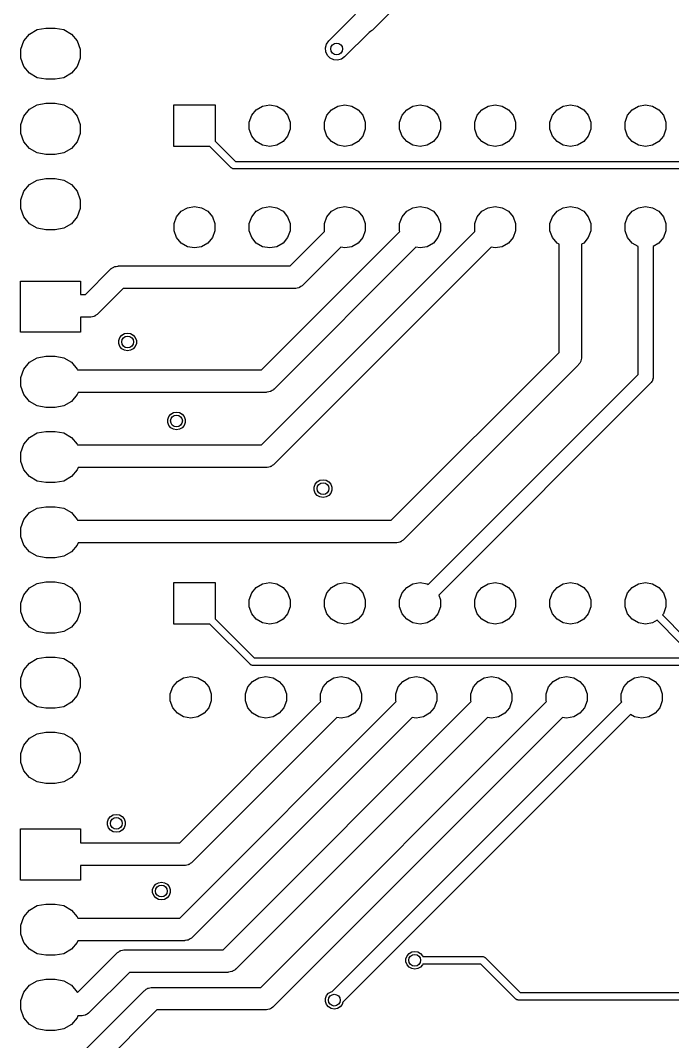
# Model space of a CAD drawing. Extents: x 10 to 287, y -200 to -10.
# Drawn here: x 82.48 to 104.52, y -89.92 to -55.44 of the extents above; entities that cross this region are included whole.
import ezdxf

# ---------------------------------------------------------------- set-up
doc = ezdxf.new("R2010")
doc.units = 0
doc.header["$MEASUREMENT"] = 0
doc.layers.add('BLACK', color=7, linetype='CONTINUOUS')

msp = doc.modelspace()

# ---------------------------------------------------------------- linework, layer by layer
at = {"layer": 'Black'}
for p, q in [((103.258, -46.8873), (94.3764, -55.7684)), ((92.9006, -56.1306), (93.8016, -55.2296)), ((82.7886, -55.8984), (83.0483, -55.7485)), ((83.0483, -55.7485), (83.3437, -55.6964)), ((83.3437, -55.6964), (83.6563, -55.6964)), ((83.6563, -55.6964), (83.9517, -55.7485)), ((83.9517, -55.7485), (84.2114, -55.8984)), ((94.2632, -55.8456), (93.4394, -56.6694)), ((94.268, -55.8443), (94.2632, -55.8456)), ((94.3088, -55.8158), (94.268, -55.8443)), ((94.3519, -55.7909), (94.3088, -55.8158)), ((94.3627, -55.778), (94.3519, -55.7909)), ((94.3764, -55.7684), (94.3627, -55.778)), ((82.4932, -56.41), (82.5958, -56.1282)), ((82.5958, -56.1282), (82.7886, -55.8984)), ((84.2114, -55.8984), (84.4042, -56.1282)), ((84.4042, -56.1282), (84.5068, -56.41)), ((92.8247, -56.239), (92.9006, -56.1306)), ((82.4932, -56.71), (82.4932, -56.41)), ((84.5068, -56.41), (84.5068, -56.71)), ((92.7904, -56.3668), (92.8247, -56.239)), ((92.802, -56.4986), (92.7904, -56.3668)), ((92.8579, -56.6185), (92.802, -56.4986)), ((82.5958, -56.9918), (82.4932, -56.71)), ((84.5068, -56.71), (84.4042, -56.9918)), ((92.9515, -56.7121), (92.8579, -56.6185)), ((93.0714, -56.768), (92.9515, -56.7121)), ((93.2032, -56.7796), (93.0714, -56.768)), ((93.331, -56.7453), (93.2032, -56.7796)), ((93.4394, -56.6694), (93.331, -56.7453)), ((82.7886, -57.2216), (82.5958, -56.9918)), ((83.0483, -57.3715), (82.7886, -57.2216)), ((84.2114, -57.2216), (83.9517, -57.3715)), ((84.4042, -56.9918), (84.2114, -57.2216)), ((83.3437, -57.4236), (83.0483, -57.3715)), ((83.6563, -57.4236), (83.3437, -57.4236)), ((83.9517, -57.3715), (83.6563, -57.4236)), ((83.0483, -58.2885), (83.3437, -58.2364)), ((83.3437, -58.2364), (83.6563, -58.2364)), ((83.6563, -58.2364), (83.9517, -58.2885)), ((82.5958, -58.6682), (82.7886, -58.4384)), ((82.7886, -58.4384), (83.0483, -58.2885)), ((83.9517, -58.2885), (84.2114, -58.4384)), ((84.2114, -58.4384), (84.4042, -58.6682)), ((87.6681, -59.69), (87.6681, -58.293)), ((87.6681, -58.293), (89.0651, -58.293)), ((89.0651, -58.293), (89.0651, -59.5104)), ((90.2994, -58.6409), (90.4559, -58.4544)), ((90.4559, -58.4544), (90.6668, -58.3326)), ((90.6668, -58.3326), (90.9066, -58.2903)), ((90.9066, -58.2903), (91.1464, -58.3326)), ((91.1464, -58.3326), (91.3573, -58.4544)), ((91.3573, -58.4544), (91.5138, -58.6409)), ((92.8394, -58.6409), (92.9959, -58.4544)), ((92.9959, -58.4544), (93.2068, -58.3326)), ((93.2068, -58.3326), (93.4466, -58.2903)), ((93.4466, -58.2903), (93.6864, -58.3326)), ((93.6864, -58.3326), (93.8973, -58.4544)), ((93.8973, -58.4544), (94.0538, -58.6409)), ((95.3794, -58.6409), (95.5359, -58.4544)), ((95.5359, -58.4544), (95.7468, -58.3326)), ((95.7468, -58.3326), (95.9866, -58.2903)), ((95.9866, -58.2903), (96.2264, -58.3326)), ((96.2264, -58.3326), (96.4373, -58.4544)), ((96.4373, -58.4544), (96.5938, -58.6409)), ((97.9194, -58.6409), (98.0759, -58.4544)), ((98.0759, -58.4544), (98.2868, -58.3326)), ((98.2868, -58.3326), (98.5266, -58.2903)), ((98.5266, -58.2903), (98.7664, -58.3326)), ((98.7664, -58.3326), (98.9773, -58.4544)), ((98.9773, -58.4544), (99.1338, -58.6409)), ((100.459, -58.6409), (100.616, -58.4544)), ((100.616, -58.4544), (100.827, -58.3326)), ((100.827, -58.3326), (101.067, -58.2903)), ((101.067, -58.2903), (101.306, -58.3326)), ((101.306, -58.3326), (101.517, -58.4544)), ((101.517, -58.4544), (101.674, -58.6409)), ((102.999, -58.6409), (103.156, -58.4544)), ((103.156, -58.4544), (103.367, -58.3326)), ((103.367, -58.3326), (103.607, -58.2903)), ((103.607, -58.2903), (103.846, -58.3326)), ((103.846, -58.3326), (104.057, -58.4544)), ((104.057, -58.4544), (104.214, -58.6409)), ((82.4932, -58.95), (82.5958, -58.6682)), ((82.4932, -59.25), (82.4932, -58.95)), ((84.4042, -58.6682), (84.5068, -58.95)), ((84.5068, -58.95), (84.5068, -59.25)), ((90.2161, -58.8697), (90.2994, -58.6409)), ((90.2161, -59.1133), (90.2161, -58.8697)), ((91.5138, -58.6409), (91.5971, -58.8697)), ((91.5971, -58.8697), (91.5971, -59.1133)), ((92.7561, -58.8697), (92.8394, -58.6409)), ((92.7561, -59.1133), (92.7561, -58.8697)), ((94.0538, -58.6409), (94.1371, -58.8697)), ((94.1371, -58.8697), (94.1371, -59.1133)), ((95.2961, -58.8697), (95.3794, -58.6409)), ((95.2961, -59.1133), (95.2961, -58.8697)), ((96.5938, -58.6409), (96.6771, -58.8697)), ((96.6771, -58.8697), (96.6771, -59.1133)), ((97.8361, -58.8697), (97.9194, -58.6409)), ((97.8361, -59.1133), (97.8361, -58.8697)), ((99.1338, -58.6409), (99.2171, -58.8697)), ((99.2171, -58.8697), (99.2171, -59.1133)), ((100.376, -58.8697), (100.459, -58.6409)), ((100.376, -59.1133), (100.376, -58.8697)), ((101.674, -58.6409), (101.757, -58.8697)), ((101.757, -58.8697), (101.757, -59.1133)), ((102.916, -58.8697), (102.999, -58.6409)), ((102.916, -59.1133), (102.916, -58.8697)), ((104.214, -58.6409), (104.297, -58.8697)), ((104.297, -58.8697), (104.297, -59.1133)), ((82.5958, -59.5318), (82.4932, -59.25)), ((84.5068, -59.25), (84.4042, -59.5318)), ((90.2994, -59.3421), (90.2161, -59.1133)), ((91.5971, -59.1133), (91.5138, -59.3421)), ((92.8394, -59.3421), (92.7561, -59.1133)), ((94.1371, -59.1133), (94.0538, -59.3421)), ((95.3794, -59.3421), (95.2961, -59.1133)), ((96.6771, -59.1133), (96.5938, -59.3421)), ((97.9194, -59.3421), (97.8361, -59.1133)), ((99.2171, -59.1133), (99.1338, -59.3421)), ((100.459, -59.3421), (100.376, -59.1133)), ((101.757, -59.1133), (101.674, -59.3421)), ((102.999, -59.3421), (102.916, -59.1133)), ((104.297, -59.1133), (104.214, -59.3421)), ((82.7886, -59.7616), (82.5958, -59.5318)), ((84.4042, -59.5318), (84.2114, -59.7616)), ((89.0651, -59.5104), (89.7527, -60.198)), ((90.4559, -59.5286), (90.2994, -59.3421)), ((90.6668, -59.6504), (90.4559, -59.5286)), ((90.9066, -59.6927), (90.6668, -59.6504)), ((91.1464, -59.6504), (90.9066, -59.6927)), ((91.3573, -59.5286), (91.1464, -59.6504)), ((91.5138, -59.3421), (91.3573, -59.5286)), ((92.9959, -59.5286), (92.8394, -59.3421)), ((93.2068, -59.6504), (92.9959, -59.5286)), ((93.4466, -59.6927), (93.2068, -59.6504)), ((93.6864, -59.6504), (93.4466, -59.6927)), ((93.8973, -59.5286), (93.6864, -59.6504)), ((94.0538, -59.3421), (93.8973, -59.5286)), ((95.5359, -59.5286), (95.3794, -59.3421)), ((95.7468, -59.6504), (95.5359, -59.5286)), ((95.9866, -59.6927), (95.7468, -59.6504)), ((96.2264, -59.6504), (95.9866, -59.6927)), ((96.4373, -59.5286), (96.2264, -59.6504)), ((96.5938, -59.3421), (96.4373, -59.5286)), ((98.0759, -59.5286), (97.9194, -59.3421)), ((98.2868, -59.6504), (98.0759, -59.5286)), ((98.5266, -59.6927), (98.2868, -59.6504)), ((98.7664, -59.6504), (98.5266, -59.6927)), ((98.9773, -59.5286), (98.7664, -59.6504)), ((99.1338, -59.3421), (98.9773, -59.5286)), ((100.616, -59.5286), (100.459, -59.3421)), ((100.827, -59.6504), (100.616, -59.5286)), ((101.067, -59.6927), (100.827, -59.6504)), ((101.306, -59.6504), (101.067, -59.6927)), ((101.517, -59.5286), (101.306, -59.6504)), ((101.674, -59.3421), (101.517, -59.5286)), ((103.156, -59.5286), (102.999, -59.3421)), ((103.367, -59.6504), (103.156, -59.5286)), ((103.607, -59.6927), (103.367, -59.6504)), ((103.846, -59.6504), (103.607, -59.6927)), ((104.057, -59.5286), (103.846, -59.6504)), ((104.214, -59.3421), (104.057, -59.5286)), ((83.0483, -59.9115), (82.7886, -59.7616)), ((83.3437, -59.9636), (83.0483, -59.9115)), ((83.6563, -59.9636), (83.3437, -59.9636)), ((83.9517, -59.9115), (83.6563, -59.9636)), ((84.2114, -59.7616), (83.9517, -59.9115)), ((88.8855, -59.69), (87.6681, -59.69)), ((89.6103, -60.4148), (88.8855, -59.69)), ((89.7527, -60.198), (107.315, -60.198)), ((89.6149, -60.418), (89.6103, -60.4148)), ((89.6185, -60.4223), (89.6149, -60.418)), ((89.6328, -60.4306), (89.6185, -60.4223)), ((89.6464, -60.4401), (89.6328, -60.4306)), ((89.6518, -60.4415), (89.6464, -60.4401)), ((89.6567, -60.4443), (89.6518, -60.4415)), ((89.673, -60.4472), (89.6567, -60.4443)), ((89.689, -60.4515), (89.673, -60.4472)), ((89.6946, -60.451), (89.689, -60.4515)), ((89.7001, -60.452), (89.6946, -60.451)), ((107.262, -60.452), (89.7001, -60.452)), ((82.5958, -61.2082), (82.7886, -60.9784)), ((82.7886, -60.9784), (83.0483, -60.8285)), ((83.0483, -60.8285), (83.3437, -60.7764)), ((83.3437, -60.7764), (83.6563, -60.7764)), ((83.6563, -60.7764), (83.9517, -60.8285)), ((83.9517, -60.8285), (84.2114, -60.9784)), ((84.2114, -60.9784), (84.4042, -61.2082)), ((82.4932, -61.49), (82.5958, -61.2082)), ((84.4042, -61.2082), (84.5068, -61.49)), ((82.4932, -61.79), (82.4932, -61.49)), ((84.5068, -61.49), (84.5068, -61.79)), ((88.1268, -61.7616), (88.3666, -61.7193)), ((88.3666, -61.7193), (88.6064, -61.7616)), ((90.6668, -61.7616), (90.9066, -61.7193)), ((90.9066, -61.7193), (91.1464, -61.7616)), ((93.2068, -61.7616), (93.4466, -61.7193)), ((93.4466, -61.7193), (93.6864, -61.7616)), ((95.7468, -61.7616), (95.9866, -61.7193)), ((95.9866, -61.7193), (96.2264, -61.7616)), ((98.2868, -61.7616), (98.5266, -61.7193)), ((98.5266, -61.7193), (98.7664, -61.7616)), ((100.827, -61.7616), (101.067, -61.7193)), ((101.067, -61.7193), (101.306, -61.7616)), ((103.367, -61.7616), (103.607, -61.7193)), ((103.607, -61.7193), (103.846, -61.7616)), ((82.5958, -62.0718), (82.4932, -61.79)), ((84.5068, -61.79), (84.4042, -62.0718)), ((87.7594, -62.0699), (87.9159, -61.8834)), ((87.9159, -61.8834), (88.1268, -61.7616)), ((88.6064, -61.7616), (88.8173, -61.8834)), ((88.8173, -61.8834), (88.9738, -62.0699)), ((90.2994, -62.0699), (90.4559, -61.8834)), ((90.4559, -61.8834), (90.6668, -61.7616)), ((91.1464, -61.7616), (91.3573, -61.8834)), ((91.3573, -61.8834), (91.5138, -62.0699)), ((92.8394, -62.0699), (92.9959, -61.8834)), ((92.9959, -61.8834), (93.2068, -61.7616)), ((93.6864, -61.7616), (93.8973, -61.8834)), ((93.8973, -61.8834), (94.0538, -62.0699)), ((95.3794, -62.0699), (95.5359, -61.8834)), ((95.5359, -61.8834), (95.7468, -61.7616)), ((96.2264, -61.7616), (96.4373, -61.8834)), ((96.4373, -61.8834), (96.5938, -62.0699)), ((97.9194, -62.0699), (98.0759, -61.8834)), ((98.0759, -61.8834), (98.2868, -61.7616)), ((98.7664, -61.7616), (98.9773, -61.8834)), ((98.9773, -61.8834), (99.1338, -62.0699)), ((100.459, -62.0699), (100.616, -61.8834)), ((100.616, -61.8834), (100.827, -61.7616)), ((101.306, -61.7616), (101.517, -61.8834)), ((101.517, -61.8834), (101.674, -62.0699)), ((102.999, -62.0699), (103.156, -61.8834)), ((103.156, -61.8834), (103.367, -61.7616)), ((103.846, -61.7616), (104.057, -61.8834)), ((104.057, -61.8834), (104.214, -62.0699)), ((82.7886, -62.3016), (82.5958, -62.0718)), ((83.0483, -62.4515), (82.7886, -62.3016)), ((84.2114, -62.3016), (83.9517, -62.4515)), ((84.4042, -62.0718), (84.2114, -62.3016)), ((87.6761, -62.2987), (87.7594, -62.0699)), ((87.6761, -62.5423), (87.6761, -62.2987)), ((88.9738, -62.0699), (89.0571, -62.2987)), ((89.0571, -62.2987), (89.0571, -62.5423)), ((90.2161, -62.2987), (90.2994, -62.0699)), ((90.2161, -62.5423), (90.2161, -62.2987)), ((91.5138, -62.0699), (91.5971, -62.2987)), ((91.5971, -62.2987), (91.5971, -62.5423)), ((92.7561, -62.2987), (92.8394, -62.0699)), ((92.7561, -62.5423), (92.7561, -62.2987)), ((94.0538, -62.0699), (94.1371, -62.2987)), ((94.1371, -62.2987), (94.1371, -62.5423)), ((95.2961, -62.2987), (95.3794, -62.0699)), ((95.2961, -62.5423), (95.2961, -62.2987)), ((96.5938, -62.0699), (96.6771, -62.2987)), ((96.6771, -62.2987), (96.6771, -62.5423)), ((97.8361, -62.2987), (97.9194, -62.0699)), ((97.8361, -62.5423), (97.8361, -62.2987)), ((99.1338, -62.0699), (99.2171, -62.2987)), ((99.2171, -62.2987), (99.2171, -62.5423)), ((100.376, -62.2987), (100.459, -62.0699)), ((100.376, -62.5423), (100.376, -62.2987)), ((101.674, -62.0699), (101.757, -62.2987)), ((101.757, -62.2987), (101.757, -62.5423)), ((102.916, -62.2987), (102.999, -62.0699)), ((102.916, -62.5423), (102.916, -62.2987)), ((104.214, -62.0699), (104.297, -62.2987)), ((104.297, -62.2987), (104.297, -62.5423)), ((83.3437, -62.5036), (83.0483, -62.4515)), ((83.6563, -62.5036), (83.3437, -62.5036)), ((83.9517, -62.4515), (83.6563, -62.5036)), ((87.7594, -62.7711), (87.6761, -62.5423)), ((89.0571, -62.5423), (88.9738, -62.7711)), ((90.2994, -62.7711), (90.2161, -62.5423)), ((90.6345, -69.7738), (97.8441, -62.5642)), ((90.6345, -67.2338), (95.3041, -62.5642)), ((91.5971, -62.5423), (91.5138, -62.7711)), ((91.5997, -63.7286), (92.7641, -62.5642)), ((92.7641, -62.5642), (92.7561, -62.5423)), ((94.1371, -62.5423), (94.0538, -62.7711)), ((95.3041, -62.5642), (95.2961, -62.5423)), ((96.6771, -62.5423), (96.5938, -62.7711)), ((97.8441, -62.5642), (97.8361, -62.5423)), ((99.2171, -62.5423), (99.1338, -62.7711)), ((100.459, -62.7711), (100.376, -62.5423)), ((101.757, -62.5423), (101.674, -62.7711)), ((102.999, -62.7711), (102.916, -62.5423)), ((104.297, -62.5423), (104.214, -62.7711)), ((87.9159, -62.9576), (87.7594, -62.7711)), ((88.1268, -63.0794), (87.9159, -62.9576)), ((88.3666, -63.1217), (88.1268, -63.0794)), ((88.6064, -63.0794), (88.3666, -63.1217)), ((88.8173, -62.9576), (88.6064, -63.0794)), ((88.9738, -62.7711), (88.8173, -62.9576)), ((90.4559, -62.9576), (90.2994, -62.7711)), ((90.6668, -63.0794), (90.4559, -62.9576)), ((90.9066, -63.1217), (90.6668, -63.0794)), ((91.1464, -63.0794), (90.9066, -63.1217)), ((98.3886, -63.0973), (91.0617, -70.4242)), ((95.8486, -63.0973), (91.0617, -67.8842)), ((91.3573, -62.9576), (91.1464, -63.0794)), ((91.5138, -62.7711), (91.3573, -62.9576)), ((93.3086, -63.0973), (92.0269, -64.379)), ((93.4466, -63.1217), (93.3086, -63.0973)), ((93.6864, -63.0794), (93.4466, -63.1217)), ((93.8973, -62.9576), (93.6864, -63.0794)), ((94.0538, -62.7711), (93.8973, -62.9576)), ((95.9866, -63.1217), (95.8486, -63.0973)), ((96.2264, -63.0794), (95.9866, -63.1217)), ((96.4373, -62.9576), (96.2264, -63.0794)), ((96.5938, -62.7711), (96.4373, -62.9576)), ((98.5266, -63.1217), (98.3886, -63.0973)), ((98.7664, -63.0794), (98.5266, -63.1217)), ((98.9773, -62.9576), (98.7664, -63.0794)), ((99.1338, -62.7711), (98.9773, -62.9576)), ((100.616, -62.9576), (100.459, -62.7711)), ((100.686, -62.9979), (100.616, -62.9576)), ((100.686, -66.6456), (100.686, -62.9979)), ((101.517, -62.9576), (101.448, -62.9979)), ((101.448, -62.9979), (101.448, -66.8034)), ((101.674, -62.7711), (101.517, -62.9576)), ((103.156, -62.9576), (102.999, -62.7711)), ((103.353, -63.0712), (103.156, -62.9576)), ((103.353, -67.3953), (103.353, -63.0712)), ((104.057, -62.9576), (103.861, -63.0712)), ((103.861, -63.0712), (103.861, -67.5005)), ((104.214, -62.7711), (104.057, -62.9576)), ((85.5994, -63.7928), (85.6402, -63.7643)), ((85.6402, -63.7643), (85.6564, -63.76)), ((85.6564, -63.76), (85.6709, -63.7516)), ((85.6709, -63.7516), (85.7199, -63.7429)), ((85.7199, -63.7429), (85.768, -63.73)), ((85.768, -63.73), (85.7847, -63.7315)), ((85.7847, -63.7315), (85.8012, -63.7286)), ((85.8012, -63.7286), (91.5997, -63.7286)), ((84.6782, -64.6938), (85.5318, -63.8402)), ((85.5318, -63.8402), (85.5455, -63.8306)), ((85.5455, -63.8306), (85.5563, -63.8177)), ((85.5563, -63.8177), (85.5994, -63.7928)), ((82.484, -65.9636), (82.484, -64.2364)), ((82.484, -64.2364), (84.516, -64.2364)), ((84.516, -64.2364), (84.516, -64.6938)), ((91.8388, -64.4763), (91.7907, -64.4891)), ((91.8878, -64.4676), (91.8388, -64.4763)), ((91.9023, -64.4592), (91.8878, -64.4676)), ((91.9185, -64.4549), (91.9023, -64.4592)), ((91.9593, -64.4264), (91.9185, -64.4549)), ((92.0024, -64.4015), (91.9593, -64.4264)), ((92.0132, -64.3886), (92.0024, -64.4015)), ((92.0269, -64.379), (92.0132, -64.3886)), ((84.516, -64.6938), (84.6782, -64.6938)), ((85.959, -64.4906), (85.1054, -65.3442)), ((91.7575, -64.4906), (85.959, -64.4906)), ((91.774, -64.4877), (91.7575, -64.4906)), ((91.7907, -64.4891), (91.774, -64.4877)), ((84.836, -65.4558), (84.516, -65.4558)), ((84.516, -65.4558), (84.516, -65.9636)), ((84.8525, -65.4529), (84.836, -65.4558)), ((84.8692, -65.4543), (84.8525, -65.4529)), ((84.9173, -65.4415), (84.8692, -65.4543)), ((84.9663, -65.4328), (84.9173, -65.4415)), ((84.9808, -65.4244), (84.9663, -65.4328)), ((84.997, -65.4201), (84.9808, -65.4244)), ((85.0378, -65.3916), (84.997, -65.4201)), ((85.0809, -65.3667), (85.0378, -65.3916)), ((85.0917, -65.3538), (85.0809, -65.3667)), ((85.1054, -65.3442), (85.0917, -65.3538)), ((84.516, -65.9636), (82.484, -65.9636)), ((85.8097, -66.2418), (85.8454, -66.1436)), ((85.8454, -66.1436), (85.9126, -66.0635)), ((85.9126, -66.0635), (86.0031, -66.0113)), ((86.0031, -66.0113), (86.106, -65.9931)), ((86.106, -65.9931), (86.2089, -66.0113)), ((86.2089, -66.0113), (86.2994, -66.0635)), ((86.2994, -66.0635), (86.3666, -66.1436)), ((86.3666, -66.1436), (86.4023, -66.2418)), ((85.8097, -66.3462), (85.8097, -66.2418)), ((85.8454, -66.4444), (85.8097, -66.3462)), ((85.9126, -66.5245), (85.8454, -66.4444)), ((86.0031, -66.5767), (85.9126, -66.5245)), ((86.2994, -66.5245), (86.2089, -66.5767)), ((86.3666, -66.4444), (86.2994, -66.5245)), ((86.4023, -66.3462), (86.3666, -66.4444)), ((86.4023, -66.2418), (86.4023, -66.3462)), ((82.7886, -66.9784), (83.0483, -66.8285)), ((83.0483, -66.8285), (83.3437, -66.7764)), ((83.3437, -66.7764), (83.6563, -66.7764)), ((83.6563, -66.7764), (83.9517, -66.8285)), ((83.9517, -66.8285), (84.2114, -66.9784)), ((86.106, -66.5949), (86.0031, -66.5767)), ((86.2089, -66.5767), (86.106, -66.5949)), ((95.0174, -72.3138), (100.686, -66.6456)), ((101.433, -66.8847), (101.425, -66.9337)), ((101.446, -66.8366), (101.433, -66.8847)), ((101.448, -66.8034), (101.445, -66.8199)), ((101.445, -66.8199), (101.446, -66.8366)), ((82.4932, -67.49), (82.5958, -67.2082)), ((82.5958, -67.2082), (82.7886, -66.9784)), ((84.2114, -66.9784), (84.4042, -67.2082)), ((84.4042, -67.2082), (84.4135, -67.2338)), ((84.4135, -67.2338), (90.6345, -67.2338)), ((101.336, -67.0728), (95.4446, -72.9642)), ((101.346, -67.0591), (101.336, -67.0728)), ((101.358, -67.0483), (101.346, -67.0591)), ((101.383, -67.0052), (101.358, -67.0483)), ((101.412, -66.9644), (101.383, -67.0052)), ((101.416, -66.9482), (101.412, -66.9644)), ((101.425, -66.9337), (101.416, -66.9482)), ((82.4932, -67.79), (82.4932, -67.49)), ((96.2644, -74.4835), (103.353, -67.3953)), ((103.851, -67.5547), (103.845, -67.5874)), ((103.86, -67.5226), (103.851, -67.5547)), ((103.861, -67.5005), (103.859, -67.5115)), ((103.859, -67.5115), (103.86, -67.5226)), ((82.5958, -68.0718), (82.4932, -67.79)), ((91.0372, -67.9067), (90.9941, -67.9316)), ((91.048, -67.8938), (91.0372, -67.9067)), ((91.0617, -67.8842), (91.048, -67.8938)), ((103.786, -67.6801), (96.6212, -74.8451)), ((103.793, -67.671), (103.786, -67.6801)), ((103.801, -67.6638), (103.793, -67.671)), ((103.818, -67.635), (103.801, -67.6638)), ((103.837, -67.6078), (103.818, -67.635)), ((103.84, -67.5971), (103.837, -67.6078)), ((103.845, -67.5874), (103.84, -67.5971)), ((82.7886, -68.3016), (82.5958, -68.0718)), ((84.4042, -68.0718), (84.2114, -68.3016)), ((84.4318, -67.9958), (84.4042, -68.0718)), ((90.7923, -67.9958), (84.4318, -67.9958)), ((90.8088, -67.9929), (90.7923, -67.9958)), ((90.8255, -67.9943), (90.8088, -67.9929)), ((90.8736, -67.9815), (90.8255, -67.9943)), ((90.9226, -67.9728), (90.8736, -67.9815)), ((90.9371, -67.9644), (90.9226, -67.9728)), ((90.9533, -67.9601), (90.9371, -67.9644)), ((90.9941, -67.9316), (90.9533, -67.9601)), ((83.0483, -68.4515), (82.7886, -68.3016)), ((83.3437, -68.5036), (83.0483, -68.4515)), ((83.6563, -68.5036), (83.3437, -68.5036)), ((83.9517, -68.4515), (83.6563, -68.5036)), ((84.2114, -68.3016), (83.9517, -68.4515)), ((87.4607, -68.9088), (87.4964, -68.8106)), ((87.4607, -69.0132), (87.4607, -68.9088)), ((87.4964, -68.8106), (87.5636, -68.7305)), ((87.5636, -68.7305), (87.6541, -68.6783)), ((87.6541, -68.6783), (87.757, -68.6601)), ((87.757, -68.6601), (87.8599, -68.6783)), ((87.8599, -68.6783), (87.9504, -68.7305)), ((87.9504, -68.7305), (88.0176, -68.8106)), ((88.0176, -68.8106), (88.0533, -68.9088)), ((88.0533, -68.9088), (88.0533, -69.0132)), ((87.4964, -69.1114), (87.4607, -69.0132)), ((87.5636, -69.1915), (87.4964, -69.1114)), ((87.6541, -69.2437), (87.5636, -69.1915)), ((87.757, -69.2619), (87.6541, -69.2437)), ((87.8599, -69.2437), (87.757, -69.2619)), ((87.9504, -69.1915), (87.8599, -69.2437)), ((88.0176, -69.1114), (87.9504, -69.1915)), ((88.0533, -69.0132), (88.0176, -69.1114)), ((82.5958, -69.7482), (82.7886, -69.5184)), ((82.7886, -69.5184), (83.0483, -69.3685)), ((83.0483, -69.3685), (83.3437, -69.3164)), ((83.3437, -69.3164), (83.6563, -69.3164)), ((83.6563, -69.3164), (83.9517, -69.3685)), ((83.9517, -69.3685), (84.2114, -69.5184)), ((84.2114, -69.5184), (84.4042, -69.7482)), ((82.4932, -70.03), (82.5958, -69.7482)), ((84.4042, -69.7482), (84.4135, -69.7738)), ((84.4135, -69.7738), (90.6345, -69.7738)), ((82.4932, -70.33), (82.4932, -70.03)), ((82.5958, -70.6118), (82.4932, -70.33)), ((82.7886, -70.8416), (82.5958, -70.6118)), ((84.4042, -70.6118), (84.2114, -70.8416)), ((84.4318, -70.5358), (84.4042, -70.6118)), ((90.7923, -70.5358), (84.4318, -70.5358)), ((90.8088, -70.5329), (90.7923, -70.5358)), ((90.8255, -70.5344), (90.8088, -70.5329)), ((90.8736, -70.5215), (90.8255, -70.5344)), ((90.9226, -70.5128), (90.8736, -70.5215)), ((90.9371, -70.5044), (90.9226, -70.5128)), ((90.9533, -70.5001), (90.9371, -70.5044)), ((90.9941, -70.4716), (90.9533, -70.5001)), ((91.0372, -70.4467), (90.9941, -70.4716)), ((91.048, -70.4338), (91.0372, -70.4467)), ((91.0617, -70.4242), (91.048, -70.4338)), ((83.0483, -70.9915), (82.7886, -70.8416)), ((83.3437, -71.0436), (83.0483, -70.9915)), ((83.9517, -70.9915), (83.6563, -71.0436)), ((84.2114, -70.8416), (83.9517, -70.9915)), ((92.4494, -71.0966), (92.5166, -71.0165)), ((92.5166, -71.0165), (92.6071, -70.9643)), ((92.6071, -70.9643), (92.71, -70.9461)), ((92.71, -70.9461), (92.8129, -70.9643)), ((92.8129, -70.9643), (92.9034, -71.0165)), ((92.9034, -71.0165), (92.9706, -71.0966)), ((83.6563, -71.0436), (83.3437, -71.0436)), ((92.4137, -71.1948), (92.4494, -71.0966)), ((92.4137, -71.2992), (92.4137, -71.1948)), ((92.4494, -71.3974), (92.4137, -71.2992)), ((92.9706, -71.0966), (93.0063, -71.1948)), ((93.0063, -71.2992), (92.9706, -71.3974)), ((93.0063, -71.1948), (93.0063, -71.2992)), ((92.5166, -71.4775), (92.4494, -71.3974)), ((92.6071, -71.5297), (92.5166, -71.4775)), ((92.71, -71.5479), (92.6071, -71.5297)), ((92.8129, -71.5297), (92.71, -71.5479)), ((92.9034, -71.4775), (92.8129, -71.5297)), ((92.9706, -71.3974), (92.9034, -71.4775)), ((82.5958, -72.2882), (82.7886, -72.0584)), ((82.7886, -72.0584), (83.0483, -71.9085)), ((83.0483, -71.9085), (83.3437, -71.8564)), ((83.3437, -71.8564), (83.6563, -71.8564)), ((83.6563, -71.8564), (83.9517, -71.9085)), ((83.9517, -71.9085), (84.2114, -72.0584)), ((84.2114, -72.0584), (84.4042, -72.2882)), ((82.4932, -72.57), (82.5958, -72.2882)), ((84.4042, -72.2882), (84.4135, -72.3138)), ((84.4135, -72.3138), (95.0174, -72.3138)), ((82.4932, -72.87), (82.4932, -72.57)), ((82.5958, -73.1518), (82.4932, -72.87)), ((84.4318, -73.0758), (84.4042, -73.1518)), ((95.1752, -73.0758), (84.4318, -73.0758)), ((95.1917, -73.0729), (95.1752, -73.0758)), ((95.2084, -73.0743), (95.1917, -73.0729)), ((95.2565, -73.0615), (95.2084, -73.0743)), ((95.3055, -73.0528), (95.2565, -73.0615)), ((95.32, -73.0444), (95.3055, -73.0528)), ((95.3362, -73.0401), (95.32, -73.0444)), ((95.377, -73.0116), (95.3362, -73.0401)), ((95.4201, -72.9867), (95.377, -73.0116)), ((95.4309, -72.9738), (95.4201, -72.9867)), ((95.4446, -72.9642), (95.4309, -72.9738)), ((82.7886, -73.3816), (82.5958, -73.1518)), ((83.0483, -73.5315), (82.7886, -73.3816)), ((84.2114, -73.3816), (83.9517, -73.5315)), ((84.4042, -73.1518), (84.2114, -73.3816)), ((83.3437, -73.5836), (83.0483, -73.5315)), ((83.6563, -73.5836), (83.3437, -73.5836)), ((83.9517, -73.5315), (83.6563, -73.5836)), ((82.7886, -74.5984), (83.0483, -74.4485)), ((83.0483, -74.4485), (83.3437, -74.3964)), ((83.3437, -74.3964), (83.6563, -74.3964)), ((83.6563, -74.3964), (83.9517, -74.4485)), ((83.9517, -74.4485), (84.2114, -74.5984)), ((87.6681, -75.819), (87.6681, -74.422)), ((87.6681, -74.422), (89.0651, -74.422)), ((89.0651, -74.422), (89.0651, -75.6394)), ((90.4559, -74.5834), (90.6668, -74.4616)), ((90.6668, -74.4616), (90.9066, -74.4193)), ((90.9066, -74.4193), (91.1464, -74.4616)), ((91.1464, -74.4616), (91.3573, -74.5834)), ((92.9959, -74.5834), (93.2068, -74.4616)), ((93.2068, -74.4616), (93.4466, -74.4193)), ((93.4466, -74.4193), (93.6864, -74.4616)), ((93.6864, -74.4616), (93.8973, -74.5834)), ((95.5359, -74.5834), (95.7468, -74.4616)), ((95.7468, -74.4616), (95.9866, -74.4193)), ((95.9866, -74.4193), (96.2264, -74.4616)), ((96.2264, -74.4616), (96.2644, -74.4835)), ((98.0759, -74.5834), (98.2868, -74.4616)), ((98.2868, -74.4616), (98.5266, -74.4193)), ((98.5266, -74.4193), (98.7664, -74.4616)), ((98.7664, -74.4616), (98.9773, -74.5834)), ((100.616, -74.5834), (100.827, -74.4616)), ((100.827, -74.4616), (101.067, -74.4193)), ((101.067, -74.4193), (101.306, -74.4616)), ((101.306, -74.4616), (101.517, -74.5834)), ((103.156, -74.5834), (103.367, -74.4616)), ((103.367, -74.4616), (103.607, -74.4193)), ((103.607, -74.4193), (103.846, -74.4616)), ((103.846, -74.4616), (104.057, -74.5834)), ((82.5958, -74.8282), (82.7886, -74.5984)), ((84.2114, -74.5984), (84.4042, -74.8282)), ((90.2161, -74.9987), (90.2994, -74.7699)), ((90.2994, -74.7699), (90.4559, -74.5834)), ((91.3573, -74.5834), (91.5138, -74.7699)), ((91.5138, -74.7699), (91.5971, -74.9987)), ((92.7561, -74.9987), (92.8394, -74.7699)), ((92.8394, -74.7699), (92.9959, -74.5834)), ((93.8973, -74.5834), (94.0538, -74.7699)), ((94.0538, -74.7699), (94.1371, -74.9987)), ((95.2961, -74.9987), (95.3794, -74.7699)), ((95.3794, -74.7699), (95.5359, -74.5834)), ((97.8361, -74.9987), (97.9194, -74.7699)), ((97.9194, -74.7699), (98.0759, -74.5834)), ((98.9773, -74.5834), (99.1338, -74.7699)), ((99.1338, -74.7699), (99.2171, -74.9987)), ((100.376, -74.9987), (100.459, -74.7699)), ((100.459, -74.7699), (100.616, -74.5834)), ((101.517, -74.5834), (101.674, -74.7699)), ((101.674, -74.7699), (101.757, -74.9987)), ((102.916, -74.9987), (102.999, -74.7699)), ((102.999, -74.7699), (103.156, -74.5834)), ((104.057, -74.5834), (104.214, -74.7699)), ((104.214, -74.7699), (104.297, -74.9987)), ((82.4932, -75.11), (82.5958, -74.8282)), ((82.4932, -75.41), (82.4932, -75.11)), ((84.4042, -74.8282), (84.5068, -75.11)), ((84.5068, -75.11), (84.5068, -75.41)), ((90.2161, -75.2423), (90.2161, -74.9987)), ((91.5971, -74.9987), (91.5971, -75.2423)), ((92.7561, -75.2423), (92.7561, -74.9987)), ((94.1371, -74.9987), (94.1371, -75.2423)), ((95.2961, -75.2423), (95.2961, -74.9987)), ((96.6212, -74.8451), (96.6771, -74.9987)), ((96.6771, -74.9987), (96.6771, -75.2423)), ((97.8361, -75.2423), (97.8361, -74.9987)), ((99.2171, -74.9987), (99.2171, -75.2423)), ((100.376, -75.2423), (100.376, -74.9987)), ((101.757, -74.9987), (101.757, -75.2423)), ((102.916, -75.2423), (102.916, -74.9987)), ((104.297, -74.9987), (104.297, -75.2423)), ((82.5958, -75.6918), (82.4932, -75.41)), ((84.5068, -75.41), (84.4042, -75.6918)), ((90.2994, -75.4711), (90.2161, -75.2423)), ((90.4559, -75.6576), (90.2994, -75.4711)), ((91.5138, -75.4711), (91.3573, -75.6576)), ((91.5971, -75.2423), (91.5138, -75.4711)), ((92.8394, -75.4711), (92.7561, -75.2423)), ((92.9959, -75.6576), (92.8394, -75.4711)), ((94.0538, -75.4711), (93.8973, -75.6576)), ((94.1371, -75.2423), (94.0538, -75.4711)), ((95.3794, -75.4711), (95.2961, -75.2423)), ((95.5359, -75.6576), (95.3794, -75.4711)), ((96.5938, -75.4711), (96.4373, -75.6576)), ((96.6771, -75.2423), (96.5938, -75.4711)), ((97.9194, -75.4711), (97.8361, -75.2423)), ((98.0759, -75.6576), (97.9194, -75.4711)), ((99.1338, -75.4711), (98.9773, -75.6576)), ((99.2171, -75.2423), (99.1338, -75.4711)), ((100.459, -75.4711), (100.376, -75.2423)), ((100.616, -75.6576), (100.459, -75.4711)), ((101.674, -75.4711), (101.517, -75.6576)), ((101.757, -75.2423), (101.674, -75.4711)), ((102.999, -75.4711), (102.916, -75.2423)), ((103.156, -75.6576), (102.999, -75.4711)), ((104.214, -75.4711), (104.179, -75.513)), ((104.179, -75.513), (104.926, -76.2602)), ((104.297, -75.2423), (104.214, -75.4711)), ((82.7886, -75.9216), (82.5958, -75.6918)), ((84.4042, -75.6918), (84.2114, -75.9216)), ((88.8855, -75.819), (87.6681, -75.819)), ((90.2453, -77.1788), (88.8855, -75.819)), ((89.0651, -75.6394), (90.3877, -76.962)), ((90.6668, -75.7794), (90.4559, -75.6576)), ((90.9066, -75.8217), (90.6668, -75.7794)), ((91.1464, -75.7794), (90.9066, -75.8217)), ((91.3573, -75.6576), (91.1464, -75.7794)), ((93.2068, -75.7794), (92.9959, -75.6576)), ((93.4466, -75.8217), (93.2068, -75.7794)), ((93.6864, -75.7794), (93.4466, -75.8217)), ((93.8973, -75.6576), (93.6864, -75.7794)), ((95.7468, -75.7794), (95.5359, -75.6576)), ((95.9866, -75.8217), (95.7468, -75.7794)), ((96.2264, -75.7794), (95.9866, -75.8217)), ((96.4373, -75.6576), (96.2264, -75.7794)), ((98.2868, -75.7794), (98.0759, -75.6576)), ((98.5266, -75.8217), (98.2868, -75.7794)), ((98.7664, -75.7794), (98.5266, -75.8217)), ((98.9773, -75.6576), (98.7664, -75.7794)), ((100.827, -75.7794), (100.616, -75.6576)), ((101.067, -75.8217), (100.827, -75.7794)), ((101.306, -75.7794), (101.067, -75.8217)), ((101.517, -75.6576), (101.306, -75.7794)), ((103.367, -75.7794), (103.156, -75.6576)), ((103.607, -75.8217), (103.367, -75.7794)), ((103.846, -75.7794), (103.607, -75.8217)), ((103.998, -75.6917), (103.846, -75.7794)), ((104.746, -76.4398), (103.998, -75.6917)), ((83.0483, -76.0715), (82.7886, -75.9216)), ((83.3437, -76.1236), (83.0483, -76.0715)), ((83.6563, -76.1236), (83.3437, -76.1236)), ((83.9517, -76.0715), (83.6563, -76.1236)), ((84.2114, -75.9216), (83.9517, -76.0715)), ((82.5958, -77.3682), (82.7886, -77.1384)), ((82.7886, -77.1384), (83.0483, -76.9885)), ((83.0483, -76.9885), (83.3437, -76.9364)), ((83.3437, -76.9364), (83.6563, -76.9364)), ((83.6563, -76.9364), (83.9517, -76.9885)), ((83.9517, -76.9885), (84.2114, -77.1384)), ((84.2114, -77.1384), (84.4042, -77.3682)), ((90.2499, -77.182), (90.2453, -77.1788)), ((90.2535, -77.1863), (90.2499, -77.182)), ((90.2678, -77.1946), (90.2535, -77.1863)), ((90.2814, -77.2041), (90.2678, -77.1946)), ((90.2868, -77.2055), (90.2814, -77.2041)), ((90.2917, -77.2083), (90.2868, -77.2055)), ((90.308, -77.2112), (90.2917, -77.2083)), ((90.324, -77.2155), (90.308, -77.2112)), ((90.3296, -77.215), (90.324, -77.2155)), ((90.3351, -77.216), (90.3296, -77.215)), ((111.11, -77.216), (90.3351, -77.216)), ((90.3877, -76.962), (111.11, -76.962)), ((82.4932, -77.65), (82.5958, -77.3682)), ((84.4042, -77.3682), (84.5068, -77.65)), ((82.4932, -77.95), (82.4932, -77.65)), ((84.5068, -77.65), (84.5068, -77.95)), ((87.6324, -77.9449), (87.7889, -77.7584)), ((87.7889, -77.7584), (87.9998, -77.6366)), ((87.9998, -77.6366), (88.2396, -77.5943)), ((88.2396, -77.5943), (88.4794, -77.6366)), ((88.4794, -77.6366), (88.6903, -77.7584)), ((88.6903, -77.7584), (88.8468, -77.9449)), ((90.1724, -77.9449), (90.3289, -77.7584)), ((90.3289, -77.7584), (90.5398, -77.6366)), ((90.5398, -77.6366), (90.7796, -77.5943)), ((90.7796, -77.5943), (91.0194, -77.6366)), ((91.0194, -77.6366), (91.2303, -77.7584)), ((91.2303, -77.7584), (91.3868, -77.9449)), ((92.7124, -77.9449), (92.8689, -77.7584)), ((92.8689, -77.7584), (93.0798, -77.6366)), ((93.0798, -77.6366), (93.3196, -77.5943)), ((93.3196, -77.5943), (93.5594, -77.6366)), ((93.5594, -77.6366), (93.7703, -77.7584)), ((93.7703, -77.7584), (93.9268, -77.9449)), ((95.2524, -77.9449), (95.4089, -77.7584)), ((95.4089, -77.7584), (95.6198, -77.6366)), ((95.6198, -77.6366), (95.8596, -77.5943)), ((95.8596, -77.5943), (96.0994, -77.6366)), ((96.0994, -77.6366), (96.3103, -77.7584)), ((96.3103, -77.7584), (96.4668, -77.9449)), ((97.7924, -77.9449), (97.9489, -77.7584)), ((97.9489, -77.7584), (98.1598, -77.6366)), ((98.1598, -77.6366), (98.3996, -77.5943)), ((98.3996, -77.5943), (98.6394, -77.6366)), ((98.6394, -77.6366), (98.8503, -77.7584)), ((98.8503, -77.7584), (99.0068, -77.9449)), ((100.332, -77.9449), (100.489, -77.7584)), ((100.489, -77.7584), (100.7, -77.6366)), ((100.7, -77.6366), (100.94, -77.5943)), ((100.94, -77.5943), (101.179, -77.6366)), ((101.179, -77.6366), (101.39, -77.7584)), ((101.39, -77.7584), (101.547, -77.9449)), ((102.872, -77.9449), (103.029, -77.7584)), ((103.029, -77.7584), (103.24, -77.6366)), ((103.24, -77.6366), (103.48, -77.5943)), ((103.48, -77.5943), (103.719, -77.6366)), ((103.719, -77.6366), (103.93, -77.7584)), ((103.93, -77.7584), (104.087, -77.9449)), ((82.5958, -78.2318), (82.4932, -77.95)), ((82.7886, -78.4616), (82.5958, -78.2318)), ((84.4042, -78.2318), (84.2114, -78.4616)), ((84.5068, -77.95), (84.4042, -78.2318)), ((87.5491, -78.1737), (87.6324, -77.9449)), ((87.5491, -78.4173), (87.5491, -78.1737)), ((88.8468, -77.9449), (88.9301, -78.1737)), ((88.9301, -78.1737), (88.9301, -78.4173)), ((90.0891, -78.1737), (90.1724, -77.9449)), ((90.0891, -78.4173), (90.0891, -78.1737)), ((91.3868, -77.9449), (91.4701, -78.1737)), ((91.4701, -78.1737), (91.4701, -78.4173)), ((92.6291, -78.1737), (92.7124, -77.9449)), ((92.6291, -78.4173), (92.6291, -78.1737)), ((93.9268, -77.9449), (94.0101, -78.1737)), ((94.0101, -78.1737), (94.0101, -78.4173)), ((95.1691, -78.1737), (95.2524, -77.9449)), ((95.1691, -78.4173), (95.1691, -78.1737)), ((96.4668, -77.9449), (96.5501, -78.1737)), ((96.5501, -78.1737), (96.5501, -78.4173)), ((97.7091, -78.1737), (97.7924, -77.9449)), ((97.7091, -78.4173), (97.7091, -78.1737)), ((99.0068, -77.9449), (99.0901, -78.1737)), ((99.0901, -78.1737), (99.0901, -78.4173)), ((100.249, -78.1737), (100.332, -77.9449)), ((100.249, -78.4173), (100.249, -78.1737)), ((101.547, -77.9449), (101.63, -78.1737)), ((101.63, -78.1737), (101.63, -78.4173)), ((102.789, -78.1737), (102.872, -77.9449)), ((102.789, -78.4173), (102.789, -78.1737)), ((104.087, -77.9449), (104.17, -78.1737)), ((104.17, -78.1737), (104.17, -78.4173)), ((83.0483, -78.6115), (82.7886, -78.4616)), ((83.3437, -78.6636), (83.0483, -78.6115)), ((83.9517, -78.6115), (83.6563, -78.6636)), ((84.2114, -78.4616), (83.9517, -78.6115)), ((87.6324, -78.6461), (87.5491, -78.4173)), ((87.8659, -85.7504), (95.1771, -78.4392)), ((87.8659, -83.2104), (92.6371, -78.4392)), ((88.9301, -78.4173), (88.8468, -78.6461)), ((89.3373, -86.819), (97.7171, -78.4392)), ((90.1724, -78.6461), (90.0891, -78.4173)), ((90.6073, -88.089), (100.257, -78.4392)), ((91.4701, -78.4173), (91.3868, -78.6461)), ((92.6371, -78.4392), (92.6291, -78.4173)), ((93.0202, -88.2306), (102.801, -78.4498)), ((94.0101, -78.4173), (93.9268, -78.6461)), ((95.1771, -78.4392), (95.1691, -78.4173)), ((96.5501, -78.4173), (96.4668, -78.6461)), ((97.7171, -78.4392), (97.7091, -78.4173)), ((99.0901, -78.4173), (99.0068, -78.6461)), ((100.257, -78.4392), (100.249, -78.4173)), ((101.63, -78.4173), (101.547, -78.6461)), ((102.801, -78.4498), (102.789, -78.4173)), ((104.17, -78.4173), (104.087, -78.6461)), ((83.6563, -78.6636), (83.3437, -78.6636)), ((87.7889, -78.8326), (87.6324, -78.6461)), ((87.9998, -78.9544), (87.7889, -78.8326)), ((88.2396, -78.9967), (87.9998, -78.9544)), ((88.4794, -78.9544), (88.2396, -78.9967)), ((88.6903, -78.8326), (88.4794, -78.9544)), ((88.8468, -78.6461), (88.6903, -78.8326)), ((90.3289, -78.8326), (90.1724, -78.6461)), ((90.5398, -78.9544), (90.3289, -78.8326)), ((90.7796, -78.9967), (90.5398, -78.9544)), ((91.0194, -78.9544), (90.7796, -78.9967)), ((91.2303, -78.8326), (91.0194, -78.9544)), ((91.3868, -78.6461), (91.2303, -78.8326)), ((93.5594, -78.9544), (93.3196, -78.9967)), ((103.097, -78.872), (93.3812, -88.588)), ((93.7703, -78.8326), (93.5594, -78.9544)), ((93.9268, -78.6461), (93.7703, -78.8326)), ((96.0994, -78.9544), (95.8596, -78.9967)), ((96.3103, -78.8326), (96.0994, -78.9544)), ((96.4668, -78.6461), (96.3103, -78.8326)), ((98.6394, -78.9544), (98.3996, -78.9967)), ((98.8503, -78.8326), (98.6394, -78.9544)), ((99.0068, -78.6461), (98.8503, -78.8326)), ((101.179, -78.9544), (100.94, -78.9967)), ((101.39, -78.8326), (101.179, -78.9544)), ((101.547, -78.6461), (101.39, -78.8326)), ((103.24, -78.9544), (103.097, -78.872)), ((103.48, -78.9967), (103.24, -78.9544)), ((103.719, -78.9544), (103.48, -78.9967)), ((103.93, -78.8326), (103.719, -78.9544)), ((104.087, -78.6461), (103.93, -78.8326)), ((95.7216, -78.9723), (88.2931, -86.4008)), ((93.1816, -78.9723), (88.2931, -83.8608)), ((98.2616, -78.9723), (89.7645, -87.4694)), ((100.802, -78.9723), (91.0345, -88.7394)), ((93.3196, -78.9967), (93.1816, -78.9723)), ((95.8596, -78.9967), (95.7216, -78.9723)), ((98.3996, -78.9967), (98.2616, -78.9723)), ((100.94, -78.9967), (100.802, -78.9723)), ((82.7886, -79.6784), (83.0483, -79.5285)), ((83.0483, -79.5285), (83.3437, -79.4764)), ((83.3437, -79.4764), (83.6563, -79.4764)), ((83.6563, -79.4764), (83.9517, -79.5285)), ((83.9517, -79.5285), (84.2114, -79.6784)), ((82.4932, -80.19), (82.5958, -79.9082)), ((82.5958, -79.9082), (82.7886, -79.6784)), ((84.2114, -79.6784), (84.4042, -79.9082)), ((84.4042, -79.9082), (84.5068, -80.19)), ((82.4932, -80.49), (82.4932, -80.19)), ((84.5068, -80.19), (84.5068, -80.49)), ((82.5958, -80.7718), (82.4932, -80.49)), ((84.5068, -80.49), (84.4042, -80.7718)), ((82.7886, -81.0016), (82.5958, -80.7718)), ((83.0483, -81.1515), (82.7886, -81.0016)), ((84.2114, -81.0016), (83.9517, -81.1515)), ((84.4042, -80.7718), (84.2114, -81.0016)), ((83.3437, -81.2036), (83.0483, -81.1515)), ((83.6563, -81.2036), (83.3437, -81.2036)), ((83.9517, -81.1515), (83.6563, -81.2036)), ((85.4287, -82.4978), (85.4644, -82.3996)), ((85.4644, -82.3996), (85.5316, -82.3195)), ((85.5316, -82.3195), (85.6221, -82.2673)), ((85.6221, -82.2673), (85.725, -82.2491)), ((85.725, -82.2491), (85.8279, -82.2673)), ((85.8279, -82.2673), (85.9184, -82.3195)), ((85.9184, -82.3195), (85.9856, -82.3996)), ((85.9856, -82.3996), (86.0213, -82.4978)), ((82.484, -84.4636), (82.484, -82.7364)), ((82.484, -82.7364), (84.516, -82.7364)), ((84.516, -82.7364), (84.516, -83.2104)), ((85.4287, -82.6022), (85.4287, -82.4978)), ((85.4644, -82.7004), (85.4287, -82.6022)), ((85.5316, -82.7805), (85.4644, -82.7004)), ((85.9856, -82.7004), (85.9184, -82.7805)), ((86.0213, -82.6022), (85.9856, -82.7004)), ((86.0213, -82.4978), (86.0213, -82.6022)), ((85.6221, -82.8327), (85.5316, -82.7805)), ((85.725, -82.8509), (85.6221, -82.8327)), ((85.8279, -82.8327), (85.725, -82.8509)), ((85.9184, -82.7805), (85.8279, -82.8327)), ((84.516, -83.2104), (87.8659, -83.2104)), ((88.0237, -83.9724), (84.516, -83.9724)), ((84.516, -83.9724), (84.516, -84.4636)), ((88.0402, -83.9695), (88.0237, -83.9724)), ((88.0569, -83.971), (88.0402, -83.9695)), ((88.105, -83.9581), (88.0569, -83.971)), ((88.154, -83.9494), (88.105, -83.9581)), ((88.1685, -83.941), (88.154, -83.9494)), ((88.1847, -83.9367), (88.1685, -83.941)), ((88.2255, -83.9082), (88.1847, -83.9367)), ((88.2686, -83.8833), (88.2255, -83.9082)), ((88.2794, -83.8704), (88.2686, -83.8833)), ((88.2931, -83.8608), (88.2794, -83.8704)), ((84.516, -84.4636), (82.484, -84.4636)), ((86.9527, -84.7838), (86.9884, -84.6856)), ((86.9527, -84.8882), (86.9527, -84.7838)), ((86.9884, -84.6856), (87.0556, -84.6055)), ((87.0556, -84.6055), (87.1461, -84.5533)), ((87.1461, -84.5533), (87.249, -84.5351)), ((87.249, -84.5351), (87.3519, -84.5533)), ((87.3519, -84.5533), (87.4424, -84.6055)), ((87.4424, -84.6055), (87.5096, -84.6856)), ((87.5096, -84.6856), (87.5453, -84.7838)), ((87.5453, -84.7838), (87.5453, -84.8882)), ((86.9884, -84.9864), (86.9527, -84.8882)), ((87.0556, -85.0665), (86.9884, -84.9864)), ((87.1461, -85.1187), (87.0556, -85.0665)), ((87.249, -85.1369), (87.1461, -85.1187)), ((87.3519, -85.1187), (87.249, -85.1369)), ((87.4424, -85.0665), (87.3519, -85.1187)), ((87.5096, -84.9864), (87.4424, -85.0665)), ((87.5453, -84.8882), (87.5096, -84.9864)), ((82.5958, -85.7082), (82.7886, -85.4784)), ((82.7886, -85.4784), (83.0483, -85.3285)), ((83.0483, -85.3285), (83.3437, -85.2764)), ((83.3437, -85.2764), (83.6563, -85.2764)), ((83.6563, -85.2764), (83.9517, -85.3285)), ((83.9517, -85.3285), (84.2114, -85.4784)), ((84.2114, -85.4784), (84.4042, -85.7082)), ((82.4932, -85.99), (82.5958, -85.7082)), ((84.4042, -85.7082), (84.4195, -85.7504)), ((84.4195, -85.7504), (87.8659, -85.7504)), ((82.4932, -86.29), (82.4932, -85.99)), ((82.5958, -86.5718), (82.4932, -86.29)), ((84.4258, -86.5124), (84.4042, -86.5718)), ((88.0237, -86.5124), (84.4258, -86.5124)), ((88.0402, -86.5095), (88.0237, -86.5124)), ((88.0569, -86.5109), (88.0402, -86.5095)), ((88.105, -86.4981), (88.0569, -86.5109)), ((88.154, -86.4894), (88.105, -86.4981)), ((88.1685, -86.481), (88.154, -86.4894)), ((88.1847, -86.4767), (88.1685, -86.481)), ((88.2255, -86.4482), (88.1847, -86.4767)), ((88.2686, -86.4233), (88.2255, -86.4482)), ((88.2794, -86.4104), (88.2686, -86.4233)), ((88.2931, -86.4008), (88.2794, -86.4104)), ((82.7886, -86.8016), (82.5958, -86.5718)), ((83.0483, -86.9515), (82.7886, -86.8016)), ((84.2114, -86.8016), (83.9517, -86.9515)), ((84.4042, -86.5718), (84.2114, -86.8016)), ((85.7651, -86.9081), (85.8082, -86.8832)), ((85.8082, -86.8832), (85.849, -86.8547)), ((85.849, -86.8547), (85.8652, -86.8504)), ((85.8652, -86.8504), (85.8797, -86.842)), ((85.8797, -86.842), (85.9287, -86.8333)), ((85.9287, -86.8333), (85.9768, -86.8204)), ((85.9768, -86.8204), (85.9935, -86.8219)), ((85.9935, -86.8219), (86.01, -86.819)), ((86.01, -86.819), (89.3373, -86.819)), ((95.6154, -86.9423), (95.7059, -86.8901)), ((95.7059, -86.8901), (95.8088, -86.8719)), ((95.8088, -86.8719), (95.9117, -86.8901)), ((95.9117, -86.8901), (96.0022, -86.9423)), ((83.3437, -87.0036), (83.0483, -86.9515)), ((83.6563, -87.0036), (83.3437, -87.0036)), ((83.9517, -86.9515), (83.6563, -87.0036)), ((84.4092, -88.262), (85.7406, -86.9306)), ((85.7406, -86.9306), (85.7543, -86.921)), ((85.7543, -86.921), (85.7651, -86.9081)), ((95.5125, -87.1206), (95.5482, -87.0224)), ((95.5125, -87.225), (95.5125, -87.1206)), ((95.5482, -87.3232), (95.5125, -87.225)), ((95.5482, -87.0224), (95.6154, -86.9423)), ((96.0022, -86.9423), (96.0694, -87.0224)), ((96.0694, -87.0224), (96.0779, -87.0458)), ((96.0779, -87.0458), (98.0948, -87.0458)), ((98.0948, -87.0458), (98.1003, -87.0468)), ((98.1003, -87.0468), (98.1059, -87.0463)), ((98.1059, -87.0463), (98.1219, -87.0506)), ((98.1219, -87.0506), (98.1382, -87.0535)), ((98.1382, -87.0535), (98.1431, -87.0563)), ((98.1431, -87.0563), (98.1485, -87.0577)), ((98.1485, -87.0577), (98.1621, -87.0672)), ((98.1621, -87.0672), (98.1764, -87.0755)), ((98.1764, -87.0755), (98.18, -87.0798)), ((98.18, -87.0798), (98.1846, -87.083)), ((98.1846, -87.083), (99.3666, -88.265)), ((86.1678, -87.581), (84.808, -88.9408)), ((89.4951, -87.581), (86.1678, -87.581)), ((89.5116, -87.5781), (89.4951, -87.581)), ((89.5283, -87.5795), (89.5116, -87.5781)), ((89.5764, -87.5667), (89.5283, -87.5795)), ((89.6254, -87.558), (89.5764, -87.5667)), ((89.6399, -87.5496), (89.6254, -87.558)), ((89.6561, -87.5453), (89.6399, -87.5496)), ((89.6969, -87.5168), (89.6561, -87.5453)), ((89.74, -87.4919), (89.6969, -87.5168)), ((89.7508, -87.479), (89.74, -87.4919)), ((89.7645, -87.4694), (89.7508, -87.479)), ((95.6154, -87.4033), (95.5482, -87.3232)), ((95.7059, -87.4555), (95.6154, -87.4033)), ((95.8088, -87.4737), (95.7059, -87.4555)), ((95.9117, -87.4555), (95.8088, -87.4737)), ((96.0022, -87.4033), (95.9117, -87.4555)), ((96.0694, -87.3232), (96.0022, -87.4033)), ((96.0779, -87.2998), (96.0694, -87.3232)), ((98.0422, -87.2998), (96.0779, -87.2998)), ((99.2242, -88.4818), (98.0422, -87.2998)), ((82.7886, -88.0184), (83.0483, -87.8685)), ((83.0483, -87.8685), (83.3437, -87.8164)), ((83.3437, -87.8164), (83.6563, -87.8164)), ((83.6563, -87.8164), (83.9517, -87.8685)), ((83.9517, -87.8685), (84.2114, -88.0184)), ((82.4932, -88.53), (82.5958, -88.2482)), ((82.5958, -88.2482), (82.7886, -88.0184)), ((84.2114, -88.0184), (84.4042, -88.2482)), ((84.2576, -90.6136), (86.6706, -88.2006)), ((84.4042, -88.2482), (84.4092, -88.262)), ((86.6706, -88.2006), (86.6843, -88.191)), ((86.6843, -88.191), (86.6951, -88.1781)), ((86.6951, -88.1781), (86.7382, -88.1532)), ((86.7382, -88.1532), (86.779, -88.1247)), ((86.779, -88.1247), (86.7952, -88.1204)), ((86.7952, -88.1204), (86.8097, -88.112)), ((86.8097, -88.112), (86.8587, -88.1033)), ((86.8587, -88.1033), (86.9068, -88.0904)), ((86.9068, -88.0904), (86.9235, -88.0919)), ((86.9235, -88.0919), (86.94, -88.089)), ((86.94, -88.089), (90.6073, -88.089)), ((92.8976, -88.2885), (92.9881, -88.2363)), ((92.9881, -88.2363), (93.0202, -88.2306)), ((99.3666, -88.265), (105.41, -88.265)), ((82.4932, -88.83), (82.4932, -88.53)), ((92.7947, -88.4668), (92.8304, -88.3686)), ((92.7947, -88.5712), (92.7947, -88.4668)), ((92.8304, -88.6694), (92.7947, -88.5712)), ((92.8304, -88.3686), (92.8976, -88.2885)), ((93.3812, -88.588), (93.3516, -88.6694)), ((99.2288, -88.485), (99.2242, -88.4818)), ((99.2324, -88.4893), (99.2288, -88.485)), ((99.2467, -88.4976), (99.2324, -88.4893)), ((99.2603, -88.5071), (99.2467, -88.4976)), ((99.2657, -88.5085), (99.2603, -88.5071)), ((99.2706, -88.5113), (99.2657, -88.5085)), ((99.2869, -88.5142), (99.2706, -88.5113)), ((99.3029, -88.5185), (99.2869, -88.5142)), ((99.3085, -88.518), (99.3029, -88.5185)), ((99.314, -88.519), (99.3085, -88.518)), ((105.357, -88.519), (99.314, -88.519)), ((82.5958, -89.1118), (82.4932, -88.83)), ((87.0978, -88.851), (84.468, -91.4808)), ((84.7943, -88.9504), (84.7835, -88.9633)), ((84.808, -88.9408), (84.7943, -88.9504)), ((90.7651, -88.851), (87.0978, -88.851)), ((90.7816, -88.8481), (90.7651, -88.851)), ((90.7983, -88.8495), (90.7816, -88.8481)), ((90.8464, -88.8367), (90.7983, -88.8495)), ((90.8954, -88.828), (90.8464, -88.8367)), ((90.9099, -88.8196), (90.8954, -88.828)), ((90.9261, -88.8153), (90.9099, -88.8196)), ((90.9669, -88.7868), (90.9261, -88.8153)), ((91.01, -88.7619), (90.9669, -88.7868)), ((91.0208, -88.749), (91.01, -88.7619)), ((91.0345, -88.7394), (91.0208, -88.749)), ((92.8976, -88.7495), (92.8304, -88.6694)), ((92.9881, -88.8017), (92.8976, -88.7495)), ((93.091, -88.8199), (92.9881, -88.8017)), ((93.1939, -88.8017), (93.091, -88.8199)), ((93.2844, -88.7495), (93.1939, -88.8017)), ((93.3516, -88.6694), (93.2844, -88.7495)), ((82.7886, -89.3416), (82.5958, -89.1118)), ((84.4042, -89.1118), (84.2114, -89.3416)), ((84.4258, -89.0524), (84.4042, -89.1118)), ((84.5386, -89.0524), (84.4258, -89.0524)), ((84.5551, -89.0495), (84.5386, -89.0524)), ((84.5718, -89.051), (84.5551, -89.0495)), ((84.6199, -89.0381), (84.5718, -89.051)), ((84.6689, -89.0294), (84.6199, -89.0381)), ((84.6834, -89.021), (84.6689, -89.0294)), ((84.6996, -89.0167), (84.6834, -89.021)), ((84.7404, -88.9882), (84.6996, -89.0167)), ((84.7835, -88.9633), (84.7404, -88.9882)), ((83.0483, -89.4915), (82.7886, -89.3416)), ((83.3437, -89.5436), (83.0483, -89.4915)), ((83.6563, -89.5436), (83.3437, -89.5436)), ((83.9517, -89.4915), (83.6563, -89.5436)), ((84.2114, -89.3416), (83.9517, -89.4915))]:
    msp.add_line(p, q, dxfattribs=at)
for centre in [(93.17, -56.4), (86.106, -66.294), (87.757, -68.961), (92.71, -71.247), (85.725, -82.55), (87.249, -84.836), (95.8088, -87.1728), (93.091, -88.519)]:
    msp.add_circle(centre, 0.1994, dxfattribs=at)

doc.saveas('drawing.dxf')
